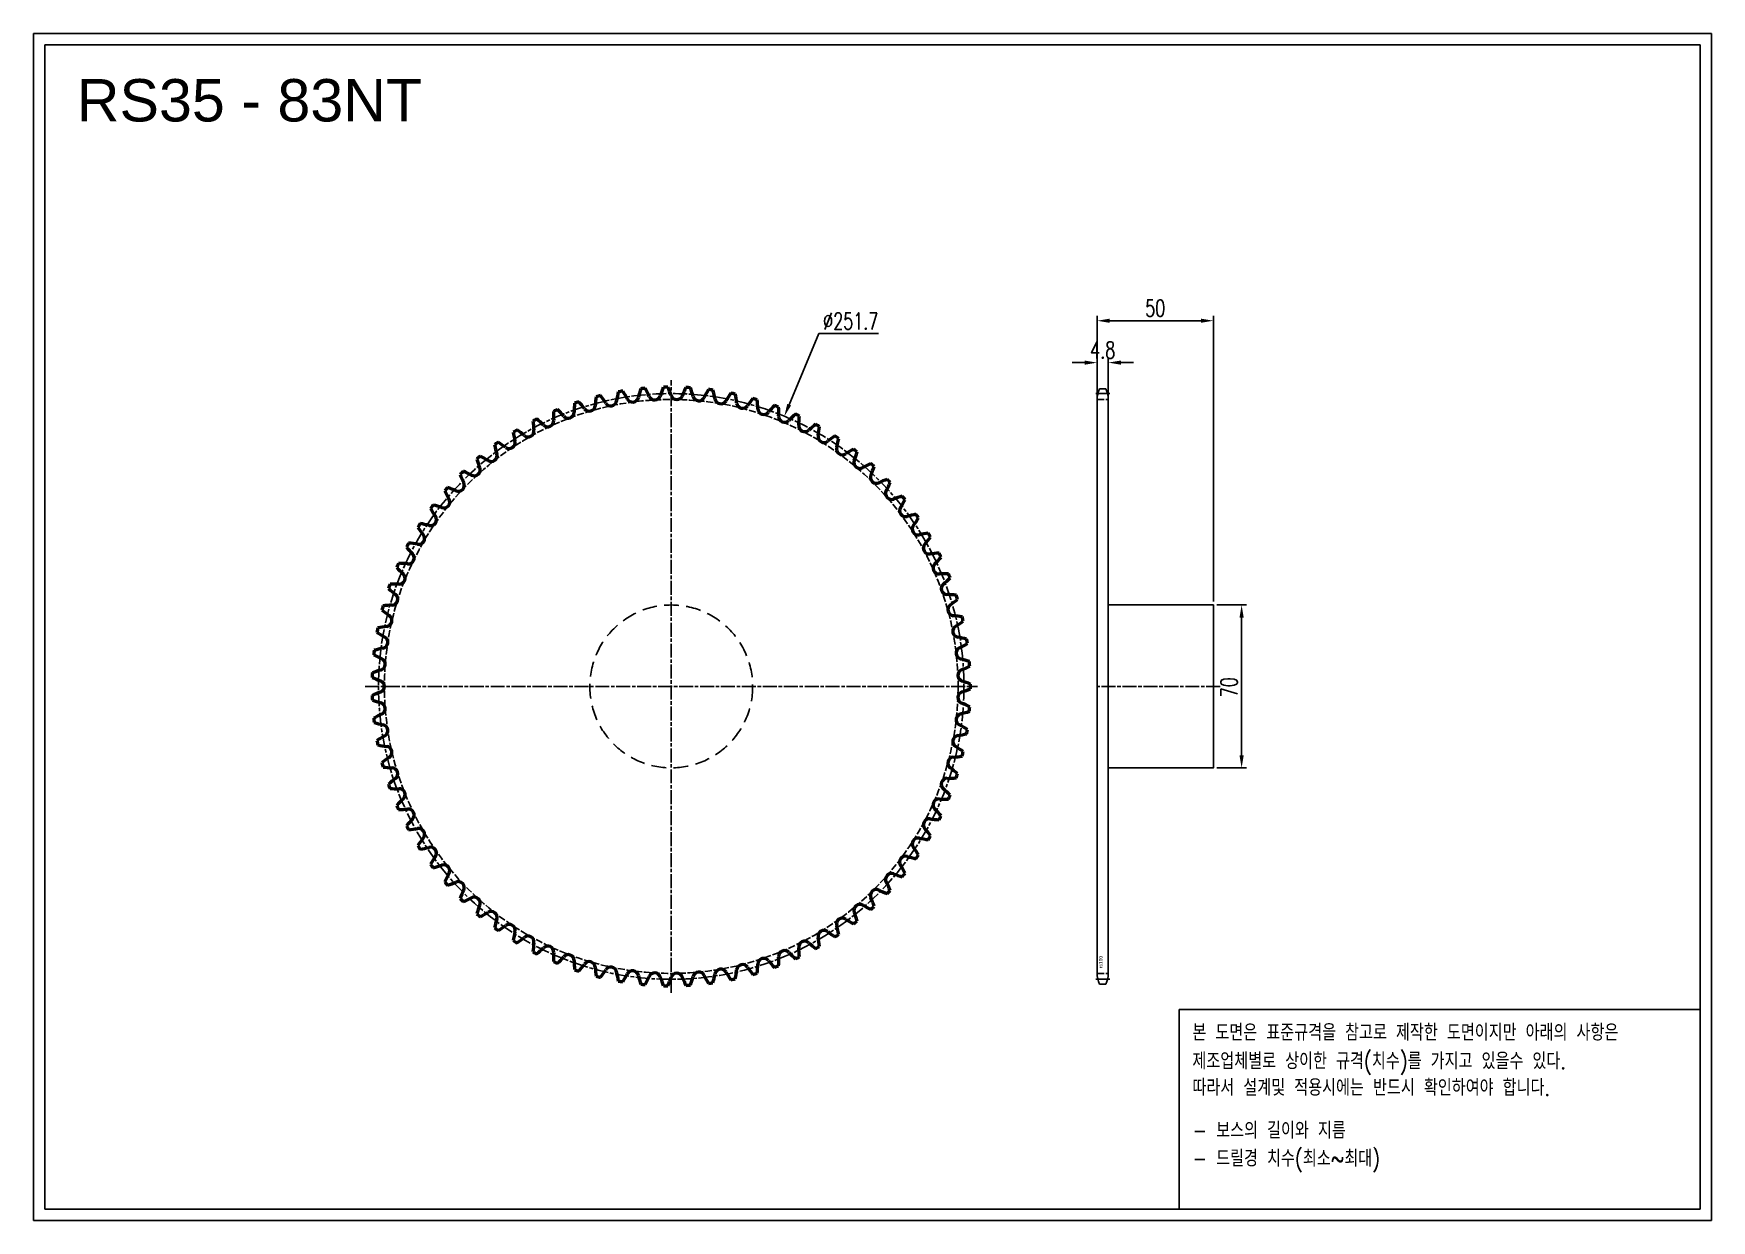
# Model space of a CAD drawing. Header units: millimetres. Extents: x -42226 to -41505, y 3815 to 4325.
import ezdxf

# ---------------------------------------------------------------- set-up
doc = ezdxf.new("R2010")
doc.units = ezdxf.units.MM
for name, pattern in [('AM_ISO02W050', [7.5, 6, -1.5]), ('AM_ISO02W050x2', [3.75, 3, -0.75]), ('AM_ISO08W050', [18, 12, -1.5, 3, -1.5]), ('AM_ISO08W050x2', [9, 6, -0.75, 1.5, -0.75]), ('HIDDEN', [9.525, 6.35, -3.175])]:
    doc.linetypes.add(name, pattern=pattern)
for name, color, linetype, lineweight in [('AM_0N', 7, 'Continuous', 50), ('AM_3N', 6, 'AM_ISO02W050', 25), ('AM_7', 4, 'AM_ISO08W050', 25), ('AM_7N', 4, 'AM_ISO08W050', 25)]:
    doc.layers.add(name, color=color, linetype=linetype, lineweight=lineweight)
doc.layers.add('HL', color=2, linetype='HIDDEN')
doc.layers.add('S-DIM', color=7, linetype='Continuous')
doc.styles.add('HAN', font='ROMANS.shx', dxfattribs={"width": 0.7, "bigfont": 'whgtxt.shx'})
doc.styles.add('HSG', font='SIMPLEX.shx', dxfattribs={"width": 0.7, "bigfont": 'HSG.shx'})
doc.styles.get("Standard").update_dxf_attribs({"font": 'arial.ttf'})
doc.dimstyles.new('APP16', dxfattribs={"dimscale": 3, "dimtxt": 2.4, "dimasz": 1.8, "dimexe": 0.7, "dimexo": 0.5, "dimgap": 0.6, "dimtad": 1, "dimtoh": 1, "dimdec": 1, "dimrnd": 0.01, "dimzin": 9, "dimdsep": 46, "dimtxsty": 'HSG', "dimcen": 0, "dimclrd": 1, "dimclre": 1, "dimclrt": 256, "dimazin": 2, "dimtp": 1, "dimtm": 1, "dimtfac": 0.5, "dimtdec": 1, "dimtofl": 0, "dimtmove": 0, "dimatfit": 3, "dimfxl": 0, "dimtvp": 1, "dimtolj": 2, "dimlwd": -1, "dimlwe": -1, "dimarcsym": 0})

# ---------------------------------------------------------------- blocks, each defined once
blk = doc.blocks.new('*D1')
at = {"layer": 'Defpoints', "color": 0, "transparency": 16777216}
for p in [(-41719.21, 4079.25), (-41719.21, 4009.25), (-41707.1, 4009.25)]:
    blk.add_point(p, dxfattribs=at)
at = {"layer": 'S-DIM', "color": 1, "transparency": 16777216}
for p, q in [((-41717.71, 4079.25), (-41705, 4079.25)), ((-41707.1, 4073.85), (-41707.1, 4014.65)), ((-41717.71, 4009.25), (-41705, 4009.25))]:
    blk.add_line(p, q, dxfattribs=at)
for points in [[(-41708, 4073.85), (-41706.2, 4073.85), (-41707.1, 4079.25)], [(-41708, 4014.65), (-41706.2, 4014.65), (-41707.1, 4009.25)]]:
    blk.add_solid(points, dxfattribs=at)
at = {"layer": 'S-DIM', "transparency": 16777216, "insert": (-41712.5, 4043.87), "char_height": 7.2, "attachment_point": 5, "rotation": 90, "style": 'HSG'}
blk.add_mtext('\\A2;70', dxfattribs=at)
blk = doc.blocks.new('*D2')
at = {"layer": 'Defpoints', "color": 0, "transparency": 16777216}
for p in [(-41764.41, 4183.41), (-41769.21, 4167.38), (-41764.41, 4167.38)]:
    blk.add_point(p, dxfattribs=at)
at = {"layer": 'S-DIM', "color": 1, "transparency": 16777216}
for p, q in [((-41769.21, 4168.88), (-41769.21, 4185.51)), ((-41764.41, 4168.88), (-41764.41, 4185.51)), ((-41774.61, 4183.41), (-41780.01, 4183.41)), ((-41759.01, 4183.41), (-41753.61, 4183.41))]:
    blk.add_line(p, q, dxfattribs=at)
for points in [[(-41774.61, 4184.31), (-41774.61, 4182.51), (-41769.21, 4183.41)], [(-41759.01, 4184.31), (-41759.01, 4182.51), (-41764.41, 4183.41)]]:
    blk.add_solid(points, dxfattribs=at)
at = {"layer": 'S-DIM', "transparency": 16777216, "insert": (-41766.81, 4188.81), "char_height": 7.2, "attachment_point": 5, "style": 'HSG'}
blk.add_mtext('\\A2;4.8', dxfattribs=at)
blk = doc.blocks.new('*D3')
at = {"layer": 'Defpoints', "color": 0, "transparency": 16777216}
for p in [(-41719.21, 4201.41), (-41769.21, 4167.38), (-41719.21, 4079.25)]:
    blk.add_point(p, dxfattribs=at)
at = {"layer": 'S-DIM', "color": 1, "transparency": 16777216}
for p, q in [((-41769.21, 4168.88), (-41769.21, 4203.51)), ((-41763.81, 4201.41), (-41724.61, 4201.41)), ((-41719.21, 4080.75), (-41719.21, 4203.51))]:
    blk.add_line(p, q, dxfattribs=at)
for points in [[(-41763.81, 4202.31), (-41763.81, 4200.51), (-41769.21, 4201.41)], [(-41724.61, 4202.31), (-41724.61, 4200.51), (-41719.21, 4201.41)]]:
    blk.add_solid(points, dxfattribs=at)
at = {"layer": 'S-DIM', "transparency": 16777216, "insert": (-41744.21, 4206.81), "char_height": 7.2, "attachment_point": 5, "style": 'HSG'}
blk.add_mtext('\\A2;50', dxfattribs=at)
blk = doc.blocks.new('*D4')
at = {"layer": 'Defpoints', "color": 0, "transparency": 16777216}
for p in [(-41903.69, 4160.34), (-42000.92, 3928.17)]:
    blk.add_point(p, dxfattribs=at)
at = {"layer": 'S-DIM', "color": 1, "transparency": 16777216}
for p, q in [((-41888.81, 4195.87), (-41901.6, 4165.32)), ((-41863.25, 4195.87), (-41888.81, 4195.87))]:
    blk.add_line(p, q, dxfattribs=at)
blk.add_solid([(-41902.43, 4165.67), (-41900.77, 4164.97), (-41903.69, 4160.34)], dxfattribs=at)
at = {"layer": 'S-DIM', "transparency": 16777216, "insert": (-41875.13, 4201.27), "char_height": 7.2, "attachment_point": 5, "style": 'HSG'}
blk.add_mtext('\\A2;∅251.7', dxfattribs=at)
blk = doc.blocks.new('notice1')
at = {"color": 4}
blk.add_lwpolyline([(-22142.12, 1735.9), (-22053.8, 1735.9), (-22053.8, 1702.07), (-22142.12, 1702.07)], close=True, dxfattribs=at)
at = {"color": 4, "style": 'HAN', "width": 0.8}
for s, p in [('본 도면은 표준규격을 참고로 제작한 도면이지만 아래의 사항은', (-22139.9, 1730.62)), ('제조업체별로 상이한 규격(치수)를 가지고 있을수 있다.', (-22139.9, 1725.78)), ('따라서 설계및 적용시에는 반드시 확인하여야 합니다.', (-22139.9, 1721.28)), ('- 보스의 길이와 지름', (-22139.9, 1714.03)), ('- 드릴경 치수(최소~최대)', (-22139.9, 1709.27))]:
    blk.add_text(s, height=2.7949, dxfattribs=at).set_placement(p)

msp = doc.modelspace()

# ---------------------------------------------------------------- linework, layer by layer
for p, q in [((-41765.48, 4172.18), (-41768.14, 4172.18)), ((-41769.21, 4167.38), (-41769.21, 3921.12)), ((-41764.41, 4167.38), (-41764.41, 3921.12)), ((-41765.48, 3916.32), (-41768.14, 3916.32))]:
    msp.add_line(p, q)
for points in [[(-42226.45, 4324.81), (-41505.11, 4324.81), (-41505.11, 3814.78), (-42226.45, 3814.78)], [(-42221.59, 4319.95), (-41509.97, 4319.95), (-41509.97, 3819.64), (-42221.59, 3819.64)]]:
    msp.add_lwpolyline(points, close=True)
msp.add_lwpolyline([(-41764.41, 4079.25), (-41719.21, 4079.25), (-41719.21, 4009.25), (-41764.41, 4009.25)])
for centre, start, end in [((-41757.91, 4167.38), 154.86334, 180), ((-41775.71, 4167.38), 0, 25.13666), ((-41757.91, 3921.12), 180, 205.13666), ((-41775.71, 3921.12), 334.86334, 0)]:
    msp.add_arc(centre, 11.3, start, end)
at = {"layer": 'AM_0N'}
for centre, radius, start, end in [((-41924.55, 4159.27), 51.82, 167.09027, 171.38554), ((-41952.3, 4044.25), 128.62, 99.32807, 100.19), ((-42016.89, 4143.39), 51.82, 28.13253, 32.4278), ((-41915.93, 4156.84), 51.82, 162.75292, 167.04819), ((-41952.3, 4044.25), 128.62, 94.99072, 95.85265), ((-42009.2, 4147.99), 51.82, 23.79518, 28.09045), ((-41907.52, 4153.77), 51.82, 158.41557, 162.71084), ((-41952.3, 4044.25), 128.62, 90.65337, 91.5153), ((-42001.2, 4151.99), 51.82, 19.45783, 23.7531), ((-41899.37, 4150.07), 51.82, 154.07823, 158.37349), ((-41952.3, 4044.25), 128.62, 86.31602, 87.17795), ((-41992.91, 4155.38), 51.82, 15.12048, 19.41575), ((-41891.52, 4145.76), 51.82, 149.74088, 154.03614), ((-41952.3, 4044.25), 128.62, 81.97867, 82.8406), ((-41984.39, 4158.14), 51.82, 10.78313, 15.0784), ((-41884.01, 4140.87), 51.82, 145.40353, 149.6988), ((-41952.3, 4044.25), 128.62, 77.64132, 78.50325), ((-41975.68, 4160.24), 51.82, 6.44578, 10.74105), ((-41952.3, 4044.25), 128.62, 112.34012, 113.20205), ((-41951.16, 4162.56), 51.82, 180.10232, 184.39759), ((-42037.55, 4126.3), 51.82, 41.14458, 45.43985), ((-41942.22, 4162.14), 51.82, 175.76497, 180.06024), ((-41952.3, 4044.25), 128.62, 108.00277, 108.8647), ((-42031.1, 4132.51), 51.82, 36.80723, 41.1025), ((-41987.56, 4165.09), 2.57, 216.80723, 355.72289), ((-41933.33, 4161.04), 51.82, 171.42762, 175.72289), ((-41952.3, 4044.25), 128.62, 103.66542, 104.52735), ((-42024.2, 4138.22), 51.82, 32.46988, 36.76515), ((-41978.32, 4167.41), 2.57, 212.46988, 351.38554), ((-41968.93, 4169.03), 2.57, 208.13253, 347.04819), ((-41959.45, 4169.93), 2.57, 203.79518, 342.71084), ((-41949.92, 4170.11), 2.57, 199.45783, 338.37349), ((-41940.41, 4169.57), 2.57, 195.12048, 334.03614), ((-41930.97, 4168.31), 2.57, 190.78313, 329.6988), ((-41921.64, 4166.34), 2.57, 186.44578, 325.36145), ((-41876.9, 4135.43), 51.82, 141.06618, 145.36145), ((-41952.3, 4044.25), 128.62, 73.30398, 74.1659), ((-41966.84, 4161.67), 51.82, 2.10843, 6.4037), ((-41912.5, 4163.67), 2.57, 182.10843, 321.0241), ((-41870.22, 4129.47), 51.82, 136.72883, 141.0241), ((-41952.3, 4044.25), 128.62, 68.96663, 69.82855), ((-41957.92, 4162.44), 51.82, 357.77108, 2.06635), ((-41952.3, 4044.25), 128.62, 116.67747, 117.5394), ((-41960.11, 4162.31), 51.82, 184.43967, 188.73494), ((-42043.51, 4119.62), 51.82, 45.48193, 49.7772), ((-42005.38, 4158.39), 2.57, 225.48193, 4.39759), ((-41996.6, 4162.08), 2.57, 221.14458, 0.06024), ((-41903.58, 4160.32), 2.57, 177.77108, 316.68675), ((-41864.01, 4123.02), 51.82, 132.39148, 136.68675), ((-41952.3, 4044.25), 128.62, 64.62928, 65.49121), ((-41894.94, 4156.3), 2.57, 173.43373, 312.3494), ((-41948.97, 4162.52), 51.82, 353.43373, 357.729), ((-41858.31, 4116.11), 51.82, 128.05413, 132.3494), ((-41952.3, 4044.25), 128.62, 60.29193, 61.15386), ((-41940.03, 4161.93), 51.82, 349.09639, 353.39165), ((-41952.3, 4044.25), 128.62, 125.35217, 126.2141), ((-41977.83, 4159.78), 51.82, 193.11437, 197.40964), ((-42053.83, 4105), 51.82, 54.15663, 58.45189), ((-42021.99, 4149.08), 2.57, 234.15663, 13.07229), ((-41952.3, 4044.25), 128.62, 121.01482, 121.87675), ((-41969.02, 4161.38), 51.82, 188.77702, 193.07229), ((-42048.95, 4112.5), 51.82, 49.81928, 54.11455), ((-42013.86, 4154.05), 2.57, 229.81928, 8.73494), ((-41886.63, 4151.64), 2.57, 169.09639, 308.01205), ((-41853.14, 4108.8), 51.82, 123.71678, 128.01205), ((-41952.3, 4044.25), 128.62, 55.95458, 56.81651), ((-41931.17, 4160.67), 51.82, 344.75904, 349.0543), ((-41952.3, 4044.25), 128.62, 129.68952, 130.55145), ((-41986.49, 4157.52), 51.82, 197.45172, 201.74699), ((-42058.14, 4097.15), 51.82, 58.49398, 62.78924), ((-42029.72, 4143.51), 2.57, 238.49398, 17.40964), ((-41878.7, 4146.37), 2.57, 164.75904, 303.6747), ((-41848.55, 4101.11), 51.82, 119.37943, 123.6747), ((-41952.3, 4044.25), 128.62, 51.61723, 52.47916), ((-41871.19, 4140.51), 2.57, 160.42169, 299.33735), ((-41922.42, 4158.73), 51.82, 340.42169, 344.71696), ((-41952.3, 4044.25), 128.62, 134.02687, 134.8888), ((-41994.96, 4154.61), 51.82, 201.78907, 206.08434), ((-42061.83, 4088.99), 51.82, 62.83133, 67.12659), ((-42037, 4137.37), 2.57, 242.83133, 21.74699), ((-41844.54, 4093.1), 51.82, 115.04208, 119.33735), ((-41864.14, 4134.1), 2.57, 156.08434, 295), ((-41913.85, 4156.15), 51.82, 336.08434, 340.37961), ((-41952.3, 4044.25), 128.62, 47.27988, 48.14181), ((-41841.16, 4084.81), 51.82, 110.70473, 115), ((-41952.3, 4044.25), 128.62, 42.94253, 43.80446), ((-41952.3, 4044.25), 128.62, 138.36422, 139.22615), ((-42003.18, 4151.07), 51.82, 206.12642, 210.42169), ((-42064.9, 4080.58), 51.82, 67.16867, 71.46394), ((-42043.8, 4130.7), 2.57, 247.16867, 26.08434), ((-41857.6, 4127.18), 2.57, 151.74699, 290.66265), ((-41905.5, 4152.92), 51.82, 331.74699, 336.04226), ((-41952.3, 4044.25), 128.62, 142.70157, 143.56349), ((-42011.12, 4146.92), 51.82, 210.46377, 214.75904), ((-42067.33, 4071.96), 51.82, 71.50602, 75.80129), ((-42050.08, 4123.53), 2.57, 251.50602, 30.42169), ((-41838.41, 4076.29), 51.82, 106.36738, 110.66265), ((-41851.6, 4119.78), 2.57, 147.40964, 286.3253), ((-41897.41, 4149.07), 51.82, 327.40964, 331.70491), ((-41952.3, 4044.25), 128.62, 38.60518, 39.46711), ((-41952.3, 4044.25), 128.62, 147.03892, 147.90084), ((-42018.71, 4142.17), 51.82, 214.80112, 219.09639), ((-42069.1, 4063.18), 51.82, 75.84337, 80.13864), ((-42055.79, 4115.91), 2.57, 255.84337, 34.75904), ((-41836.31, 4067.59), 51.82, 102.03003, 106.3253), ((-41846.17, 4111.94), 2.57, 143.07229, 281.98795), ((-41889.64, 4144.62), 51.82, 323.07229, 327.36756), ((-41952.3, 4044.25), 128.62, 34.26783, 35.12976), ((-41952.3, 4044.25), 128.62, 151.37626, 152.23819), ((-42070.19, 4054.29), 51.82, 80.18072, 84.47599), ((-42060.92, 4107.88), 2.57, 260.18072, 39.09639), ((-41834.88, 4058.75), 51.82, 97.69268, 101.98795), ((-41841.36, 4103.72), 2.57, 138.73494, 277.6506), ((-41882.23, 4139.59), 51.82, 318.73494, 323.03021), ((-41952.3, 4044.25), 128.62, 29.93048, 30.79241), ((-42025.93, 4136.87), 51.82, 219.13847, 223.43373), ((-42065.42, 4099.48), 2.57, 264.51807, 43.43373), ((-41834.12, 4049.83), 51.82, 93.35533, 97.6506), ((-41875.22, 4134.02), 51.82, 314.39759, 318.69286), ((-41952.3, 4044.25), 128.62, 25.59313, 26.45506), ((-41952.3, 4044.25), 128.62, 155.71361, 156.57554), ((-42032.72, 4131.04), 51.82, 223.47582, 227.77108), ((-42070.61, 4045.35), 51.82, 84.51807, 88.81334), ((-42069.27, 4090.77), 2.57, 268.85542, 47.77108), ((-41837.18, 4095.16), 2.57, 134.39759, 273.31325), ((-41834.03, 4040.87), 51.82, 89.01798, 93.31325), ((-41868.66, 4127.93), 51.82, 310.06024, 314.35551), ((-41952.3, 4044.25), 128.62, 21.25578, 22.11771), ((-41952.3, 4044.25), 128.62, 160.05096, 160.91289), ((-42039.06, 4124.71), 51.82, 227.81317, 232.10843), ((-42070.36, 4036.4), 51.82, 88.85542, 93.15069), ((-42072.45, 4081.79), 2.57, 273.19277, 52.10843), ((-41833.66, 4086.31), 2.57, 130.06024, 268.9759), ((-41834.63, 4031.94), 51.82, 84.68064, 88.9759), ((-41952.3, 4044.25), 128.62, 16.91843, 17.78036), ((-41952.3, 4044.25), 128.62, 164.38831, 165.25024), ((-42044.89, 4117.91), 51.82, 232.15051, 236.44578), ((-42069.43, 4027.49), 51.82, 93.19277, 97.48804), ((-41830.82, 4077.22), 2.57, 125.72289, 264.63855), ((-41862.57, 4121.37), 51.82, 305.72289, 310.01816), ((-41952.3, 4044.25), 128.62, 168.72566, 169.58759), ((-42067.82, 4018.68), 51.82, 97.53012, 101.82539), ((-42074.95, 4072.6), 2.57, 277.53012, 56.44578), ((-41828.67, 4067.93), 2.57, 121.38554, 260.3012), ((-41835.9, 4023.07), 51.82, 80.34329, 84.63855), ((-41856.99, 4114.36), 51.82, 301.38554, 305.68081), ((-41952.3, 4044.25), 128.62, 12.58108, 13.44301), ((-42050.2, 4110.7), 51.82, 236.48786, 240.78313), ((-42076.74, 4063.24), 2.57, 281.86747, 60.78313), ((-41837.83, 4014.33), 51.82, 76.00594, 80.3012), ((-41851.96, 4106.95), 51.82, 297.04819, 301.34346), ((-41952.3, 4044.25), 128.62, 8.24373, 9.10566), ((-41952.3, 4044.25), 128.62, 173.06301, 173.92494), ((-42054.94, 4103.11), 51.82, 240.82521, 245.12048), ((-42065.56, 4010.02), 51.82, 101.86747, 106.16274), ((-42077.82, 4053.77), 2.57, 286.20482, 65.12048), ((-41827.23, 4058.52), 2.57, 117.04819, 255.96386), ((-41840.42, 4005.76), 51.82, 71.66859, 75.96386), ((-41952.3, 4044.25), 128.62, 3.90638, 4.76831), ((-41952.3, 4044.25), 128.62, 177.40036, 178.26229), ((-42059.1, 4095.18), 51.82, 245.16256, 249.45783), ((-42062.65, 4001.55), 51.82, 106.20482, 110.50009), ((-41826.51, 4049.02), 2.57, 112.71084, 251.62651), ((-41847.51, 4099.18), 51.82, 292.71084, 297.00611), ((-42059.1, 3993.33), 51.82, 110.54217, 114.83744), ((-41952.3, 4044.25), 128.62, 181.73771, 182.59964), ((-42078.18, 4044.25), 2.57, 290.54217, 69.45783), ((-41826.51, 4039.49), 2.57, 108.37349, 247.28916), ((-41843.65, 3997.41), 51.82, 67.33124, 71.62651), ((-41843.65, 4091.1), 51.82, 288.37349, 292.66876), ((-41952.3, 4044.25), 128.62, 359.56904, 0.43096), ((-42062.65, 4086.95), 51.82, 249.49991, 253.79518), ((-42054.94, 3985.4), 51.82, 114.87952, 119.17479), ((-42077.82, 4034.73), 2.57, 294.87952, 73.79518), ((-41827.23, 4029.99), 2.57, 104.03614, 242.95181), ((-41840.42, 4082.75), 51.82, 284.03614, 288.33141), ((-41847.51, 3989.32), 51.82, 62.99389, 67.28916), ((-41952.3, 4044.25), 128.62, 355.23169, 356.09362), ((-41952.3, 4044.25), 128.62, 186.07506, 186.93699), ((-42065.56, 4078.49), 51.82, 253.83726, 258.13253), ((-42076.74, 4025.27), 2.57, 299.21687, 78.13253), ((-41851.96, 3981.56), 51.82, 58.65654, 62.95181), ((-41952.3, 4044.25), 128.62, 350.89434, 351.75627), ((-42050.2, 3977.8), 51.82, 119.21687, 123.51214), ((-41952.3, 4044.25), 128.62, 190.41241, 191.27434), ((-42067.82, 4069.82), 51.82, 258.17461, 262.46988), ((-42074.95, 4015.91), 2.57, 303.55422, 82.46988), ((-41828.67, 4020.57), 2.57, 99.6988, 238.61446), ((-41856.99, 3974.15), 51.82, 54.31919, 58.61446), ((-41837.83, 4074.18), 51.82, 279.6988, 283.99406), ((-42044.89, 3970.59), 51.82, 123.55422, 127.84949), ((-41952.3, 4044.25), 128.62, 194.74976, 195.61169), ((-41830.82, 4011.29), 2.57, 95.36145, 234.27711), ((-41835.9, 4065.43), 51.82, 275.36145, 279.65671), ((-41952.3, 4044.25), 128.62, 346.55699, 347.41892), ((-42069.43, 4061.01), 51.82, 262.51196, 266.80723), ((-42039.06, 3963.8), 51.82, 127.89157, 132.18683), ((-42072.45, 4006.72), 2.57, 307.89157, 86.80723), ((-41833.66, 4002.2), 2.57, 91.0241, 229.93976), ((-41834.63, 4056.57), 51.82, 271.0241, 275.31936), ((-41862.57, 3967.14), 51.82, 49.98184, 54.27711), ((-41952.3, 4044.25), 128.62, 342.21964, 343.08157), ((-41952.3, 4044.25), 128.62, 199.08711, 199.94904), ((-42070.36, 4052.11), 51.82, 266.84931, 271.14458), ((-42069.27, 3997.74), 2.57, 312.22892, 91.14458), ((-41868.66, 3960.57), 51.82, 45.64449, 49.93976), ((-41952.3, 4044.25), 128.62, 337.88229, 338.74422), ((-42032.72, 3957.47), 51.82, 132.22892, 136.52418), ((-41952.3, 4044.25), 128.62, 203.42446, 204.28639), ((-42070.61, 4043.16), 51.82, 271.18666, 275.48193), ((-42065.42, 3989.02), 2.57, 316.56627, 95.48193), ((-41837.18, 3993.34), 2.57, 86.68675, 225.60241), ((-41875.22, 3954.49), 51.82, 41.30714, 45.60241), ((-41834.03, 4047.63), 51.82, 266.68675, 270.98202), ((-42025.93, 3951.64), 51.82, 136.56627, 140.86153), ((-41952.3, 4044.25), 128.62, 207.76181, 208.62374), ((-42070.19, 4034.21), 51.82, 275.52401, 279.81928), ((-42060.92, 3980.63), 2.57, 320.90361, 99.81928), ((-41841.36, 3984.78), 2.57, 82.3494, 221.26506), ((-41882.23, 3948.92), 51.82, 36.96979, 41.26506), ((-41834.12, 4038.68), 51.82, 262.3494, 266.64467), ((-41952.3, 4044.25), 128.62, 333.54494, 334.40687), ((-42018.71, 3946.33), 51.82, 140.90361, 145.19888), ((-41952.3, 4044.25), 128.62, 212.09916, 212.96108), ((-42069.1, 4025.32), 51.82, 279.86136, 284.15663), ((-42055.79, 3972.59), 2.57, 325.24096, 104.15663), ((-41846.17, 3976.56), 2.57, 78.01205, 216.92771), ((-41889.64, 3943.89), 51.82, 32.63244, 36.92771), ((-41834.88, 4029.76), 51.82, 258.01205, 262.30732), ((-41952.3, 4044.25), 128.62, 329.20759, 330.06952), ((-42011.12, 3941.59), 51.82, 145.24096, 149.53623), ((-41952.3, 4044.25), 128.62, 216.43651, 217.29843), ((-42067.33, 4016.55), 51.82, 284.19871, 288.49398), ((-42050.08, 3964.97), 2.57, 329.57831, 108.49398), ((-41851.6, 3968.73), 2.57, 73.6747, 212.59036), ((-41897.41, 3939.44), 51.82, 28.29509, 32.59036), ((-41836.31, 4020.92), 51.82, 253.6747, 257.96997), ((-41952.3, 4044.25), 128.62, 324.87024, 325.73217), ((-42003.18, 3937.44), 51.82, 149.57831, 153.87358), ((-41952.3, 4044.25), 128.62, 220.77385, 221.63578), ((-42064.9, 4007.93), 51.82, 288.53606, 292.83133), ((-42043.8, 3957.8), 2.57, 333.91566, 112.83133), ((-41857.6, 3961.33), 2.57, 69.33735, 208.25301), ((-41905.5, 3935.59), 51.82, 23.95774, 28.25301), ((-41838.41, 4012.21), 51.82, 249.33735, 253.63262), ((-41952.3, 4044.25), 128.62, 320.53289, 321.39482), ((-41994.96, 3933.89), 51.82, 153.91566, 158.21093), ((-41952.3, 4044.25), 128.62, 225.1112, 225.97313), ((-42061.83, 3999.51), 51.82, 292.87341, 297.16867), ((-42037, 3951.13), 2.57, 338.25301, 117.16867), ((-41864.14, 3954.4), 2.57, 65, 203.91566), ((-41913.85, 3932.36), 51.82, 19.62039, 23.91566), ((-41841.16, 4003.69), 51.82, 245, 249.29527), ((-41952.3, 4044.25), 128.62, 316.19554, 317.05747), ((-41986.49, 3930.98), 51.82, 158.25301, 162.54828), ((-41952.3, 4044.25), 128.62, 229.44855, 230.31048), ((-42058.14, 3991.36), 51.82, 297.21076, 301.50602), ((-42029.72, 3944.99), 2.57, 342.59036, 121.50602), ((-41871.19, 3947.99), 2.57, 60.66265, 199.57831), ((-41922.42, 3929.77), 51.82, 15.28304, 19.57831), ((-41844.54, 3995.4), 51.82, 240.66265, 244.95792), ((-41952.3, 4044.25), 128.62, 311.85819, 312.72012), ((-41977.83, 3928.72), 51.82, 162.59036, 166.88563), ((-41952.3, 4044.25), 128.62, 233.7859, 234.64783), ((-42053.83, 3983.51), 51.82, 301.54811, 305.84337), ((-42021.99, 3939.42), 2.57, 346.92771, 125.84337), ((-41969.02, 3927.12), 51.82, 166.92771, 171.22298), ((-41886.63, 3936.86), 2.57, 51.98795, 190.90361), ((-41853.14, 3979.71), 51.82, 231.98795, 236.28322), ((-41878.7, 3942.13), 2.57, 56.3253, 195.24096), ((-41931.17, 3927.84), 51.82, 10.9457, 15.24096), ((-41848.55, 3987.39), 51.82, 236.3253, 240.62057), ((-41952.3, 4044.25), 128.62, 307.52084, 308.38277), ((-41952.3, 4044.25), 128.62, 238.12325, 238.98518), ((-42048.95, 3976), 51.82, 305.88545, 310.18072), ((-42013.86, 3934.45), 2.57, 351.26506, 130.18072), ((-41960.11, 3926.19), 51.82, 171.26506, 175.56033), ((-42043.51, 3968.89), 51.82, 310.2228, 314.51807), ((-42005.38, 3930.11), 2.57, 355.60241, 134.51807), ((-41894.94, 3932.2), 2.57, 47.6506, 186.56627), ((-41948.97, 3925.98), 51.82, 2.271, 6.56627), ((-41858.31, 3972.39), 51.82, 227.6506, 231.94587), ((-41952.3, 4044.25), 128.62, 298.84614, 299.70807), ((-41940.03, 3926.57), 51.82, 6.60835, 10.90361), ((-41952.3, 4044.25), 128.62, 303.18349, 304.04542), ((-41952.3, 4044.25), 128.62, 242.4606, 243.32253), ((-41951.16, 3925.94), 51.82, 175.60241, 179.89768), ((-41952.3, 4044.25), 128.62, 246.79795, 247.65988), ((-42037.55, 3962.2), 51.82, 314.56015, 318.85542), ((-41996.6, 3926.42), 2.57, 359.93976, 138.85542), ((-41942.22, 3926.37), 51.82, 179.93976, 184.23503), ((-42031.1, 3955.99), 51.82, 318.8975, 323.19277), ((-41987.56, 3923.41), 2.57, 4.27711, 143.19277), ((-41921.64, 3922.16), 2.57, 34.63855, 173.55422), ((-41966.84, 3926.83), 51.82, 353.5963, 357.89157), ((-41912.5, 3924.83), 2.57, 38.9759, 177.89157), ((-41870.22, 3959.04), 51.82, 218.9759, 223.27117), ((-41952.3, 4044.25), 128.62, 290.17145, 291.03337), ((-41903.58, 3928.18), 2.57, 43.31325, 182.22892), ((-41957.92, 3926.07), 51.82, 357.93365, 2.22892), ((-41864.01, 3965.49), 51.82, 223.31325, 227.60852), ((-41952.3, 4044.25), 128.62, 294.50879, 295.37072), ((-41952.3, 4044.25), 128.62, 251.1353, 251.99723), ((-41933.33, 3927.47), 51.82, 184.27711, 188.57238), ((-41952.3, 4044.25), 128.62, 255.47265, 256.33458), ((-42024.2, 3950.29), 51.82, 323.23485, 327.53012), ((-41978.32, 3921.09), 2.57, 8.61446, 147.53012), ((-41924.55, 3929.24), 51.82, 188.61446, 192.90973), ((-41952.3, 4044.25), 128.62, 259.81, 260.67193), ((-42016.89, 3945.12), 51.82, 327.5722, 331.86747), ((-41968.93, 3919.48), 2.57, 12.95181, 151.86747), ((-41915.93, 3931.66), 51.82, 192.95181, 197.24708), ((-42009.2, 3940.52), 51.82, 331.90955, 336.20482), ((-41959.45, 3918.58), 2.57, 17.28916, 156.20482), ((-41907.52, 3934.74), 51.82, 197.28916, 201.58443), ((-42001.2, 3936.51), 51.82, 336.2469, 340.54217), ((-41949.92, 3918.4), 2.57, 21.62651, 160.54217), ((-41899.37, 3938.44), 51.82, 201.62651, 205.92177), ((-41992.91, 3933.12), 51.82, 340.58425, 344.87952), ((-41940.41, 3918.94), 2.57, 25.96386, 164.87952), ((-41891.52, 3942.74), 51.82, 205.96386, 210.25912), ((-41952.3, 4044.25), 128.62, 277.1594, 278.02133), ((-41984.39, 3930.37), 51.82, 344.9216, 349.21687), ((-41930.97, 3920.19), 2.57, 30.3012, 169.21687), ((-41884.01, 3947.63), 51.82, 210.3012, 214.59647), ((-41952.3, 4044.25), 128.62, 281.49675, 282.35868), ((-41975.68, 3928.27), 51.82, 349.25895, 353.55422), ((-41876.9, 3953.07), 51.82, 214.63855, 218.93382), ((-41952.3, 4044.25), 128.62, 285.8341, 286.69602), ((-41952.3, 4044.25), 128.62, 264.14735, 265.00928), ((-41952.3, 4044.25), 128.62, 268.4847, 269.34663), ((-41952.3, 4044.25), 128.62, 272.82205, 273.68398)]:
    msp.add_arc(centre, radius, start, end, dxfattribs=at)
at = {"layer": 'AM_3N', "linetype": 'AM_ISO02W050x2'}
for p, q in [((-41769.21, 4167.54), (-41764.41, 4167.54)), ((-41769.21, 3920.96), (-41764.41, 3920.96))]:
    msp.add_line(p, q, dxfattribs=at)
msp.add_circle((-41952.3, 4044.25), 123.31, dxfattribs=at)
at = {"layer": 'AM_7', "linetype": 'AM_ISO08W050x2'}
for p, q in [((-41763.76, 4170.11), (-41769.87, 4170.11)), ((-41716.28, 4044.25), (-41769.87, 4044.25)), ((-41763.76, 3918.4), (-41769.87, 3918.4))]:
    msp.add_line(p, q, dxfattribs=at)
msp.add_circle((-41952.3, 4044.25), 125.85, dxfattribs=at)
at = {"layer": 'AM_7N', "linetype": 'AM_ISO08W050x2'}
for p, q in [((-41952.3, 3912.63), (-41952.3, 4175.87)), ((-42083.92, 4044.25), (-41820.68, 4044.25))]:
    msp.add_line(p, q, dxfattribs=at)
at = {"layer": 'HL'}
msp.add_circle((-41952.3, 4044.25), 35, dxfattribs=at)

# ---------------------------------------------------------------- block references
at = {"xscale": 2.535, "yscale": 2.535, "zscale": 2.535}
msp.add_blockref('notice1', (14396.4, -495.1), dxfattribs=at)

# ---------------------------------------------------------------- texts
msp.add_text('RS35 - 83NT', height=18.2155).set_placement((-42207.87, 4287.04))
at = {"insert": (-41768.42, 3923.18), "char_height": 1.512, "width": 6.5009, "attachment_point": 1, "rotation": 90}
msp.add_mtext('rs100', dxfattribs=at)

# ---------------------------------------------------------------- dimensions: what is measured, and where the dimension line sits
at = {"layer": 'S-DIM'}
dim = msp.add_diameter_dim_2p(p1=(-42000.92, 3928.17), p2=(-41903.69, 4160.34), dimstyle='APP16', dxfattribs=at)
dim.commit()
dim.dimension.update_dxf_attribs({"geometry": '*D4', "text_midpoint": (-41875.13, 4195.87), "dimtype": 131})
dim = msp.add_linear_dim(base=(-41719.21, 4201.41), p1=(-41769.21, 4167.38), p2=(-41719.21, 4079.25), dimstyle='APP16', dxfattribs=at)
dim.commit()
dim.dimension.update_dxf_attribs({"geometry": '*D3', "text_midpoint": (-41744.21, 4206.81)})
dim = msp.add_linear_dim(base=(-41764.41, 4183.41), p1=(-41769.21, 4167.38), p2=(-41764.41, 4167.38), dimstyle='APP16', dxfattribs=at)
dim.commit()
dim.dimension.update_dxf_attribs({"geometry": '*D2', "text_midpoint": (-41766.81, 4183.41), "dimtype": 128})
dim = msp.add_linear_dim(base=(-41707.1, 4009.25), p1=(-41719.21, 4079.25), p2=(-41719.21, 4009.25), angle=90, dimstyle='APP16', dxfattribs=at)
dim.commit()
dim.dimension.update_dxf_attribs({"geometry": '*D1', "text_midpoint": (-41707.1, 4043.87), "dimtype": 128})

doc.saveas('drawing.dxf')
